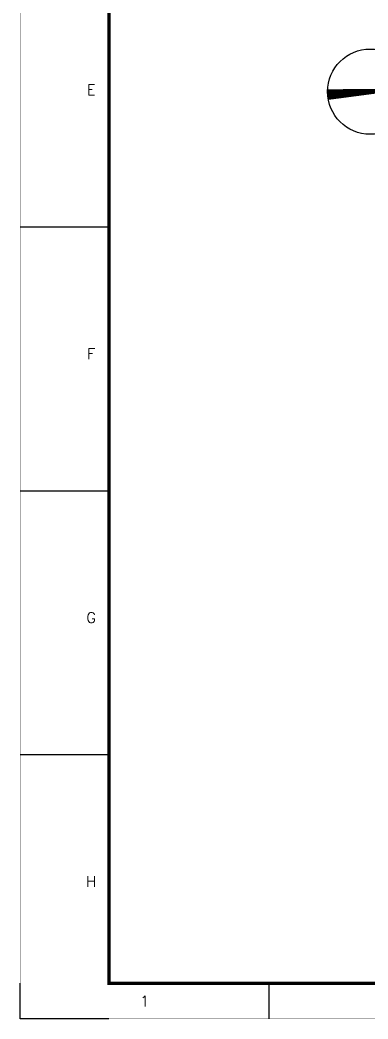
# Model space of a CAD drawing. Header units: millimetres. Extents: x 198973 to 283123, y 132052 to 191502.
# Drawn here: x 198993 to 208792, y 132072 to 160182 of the extents above; entities that cross this region are included whole.
import ezdxf
from ezdxf.enums import TextEntityAlignment as Align

# ---------------------------------------------------------------- set-up
doc = ezdxf.new("R2010")
doc.units = ezdxf.units.MM
doc.header["$LTSCALE"] = 1000
doc.layers.get('0').update_dxf_attribs({"color": 8})
doc.layers.add('DIM_SYMB', color=8, linetype='Continuous')
doc.styles.get("Standard").update_dxf_attribs({"font": 'txt', "bigfont": 'gbcbig.shx'})

# ---------------------------------------------------------------- blocks, each defined once
blk = doc.blocks.new('GEDI_WK_A1')
at = {"color": 3}
for p, q in [((25, 222.75), (0, 222.75)), ((25, 148.5), (0, 148.5)), ((25, 74.25), (0, 74.25)), ((0, 0), (0, 10)), ((70.08, 0), (70.08, 10)), ((25, 0), (0, 0))]:
    blk.add_line(p, q, dxfattribs=at)
for points, const_width in [([(0, 0), (841, 0), (841, 594), (0, 594)], 0.1), ([(25, 10), (831, 10), (831, 584), (25, 584)], 1)]:
    blk.add_lwpolyline(points, close=True, dxfattribs=dict(at, const_width=const_width))
for s, p in [('E', (20, 259.88)), ('F', (20, 185.62)), ('G', (20, 111.38)), ('H', (20, 37.12))]:
    blk.add_text(s, height=3, dxfattribs=at).set_placement(p, align=Align.CENTER)
blk.add_text('1', height=3, dxfattribs=at).set_placement((35.04, 5), align=Align.MIDDLE)

msp = doc.modelspace()

# ---------------------------------------------------------------- linework, layer by layer
at = {"layer": 'DIM_SYMB'}
msp.add_lwpolyline([(207655, 158083, 300, 0, 0), (210049.3, 158247.6, 0, 0, 0)], format="xyseb", dxfattribs=at)
msp.add_circle((208852.2, 158165.3), 1200, dxfattribs=at)

# ---------------------------------------------------------------- block references
at = {"xscale": 100, "yscale": 100, "zscale": 100}
msp.add_blockref('GEDI_WK_A1', (198997.9, 132076.8), dxfattribs=at)

doc.saveas('drawing.dxf')
